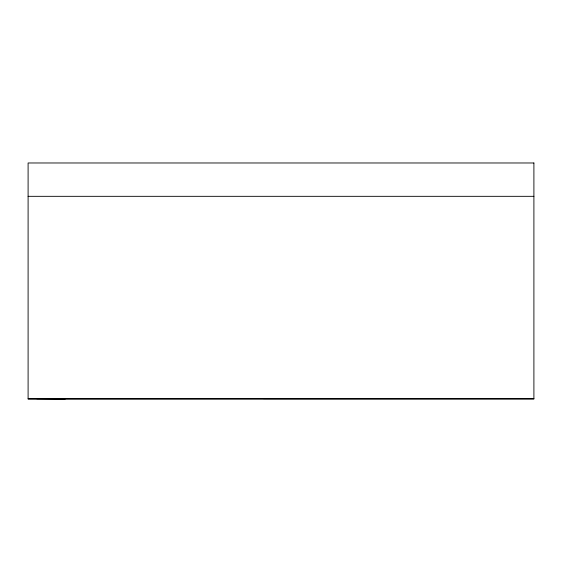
<?xml version="1.0" encoding="UTF-8"?>
<svg xmlns="http://www.w3.org/2000/svg" width="562" height="562" viewBox="0 0 562 562"><rect width="100%" height="100%" fill="white"/><g stroke="black" fill="none" stroke-linecap="round" stroke-linejoin="round"><path stroke-width="0.84" d="M28.1 196.328L533.9 196.328M263.452 398.648L533.9 398.648L28.1 398.816M36.727 398.732L65.192 399.02M533.9 162.98L28.1 162.98L28.1 399.02L533.9 399.02L533.9 162.98"/></g></svg>
